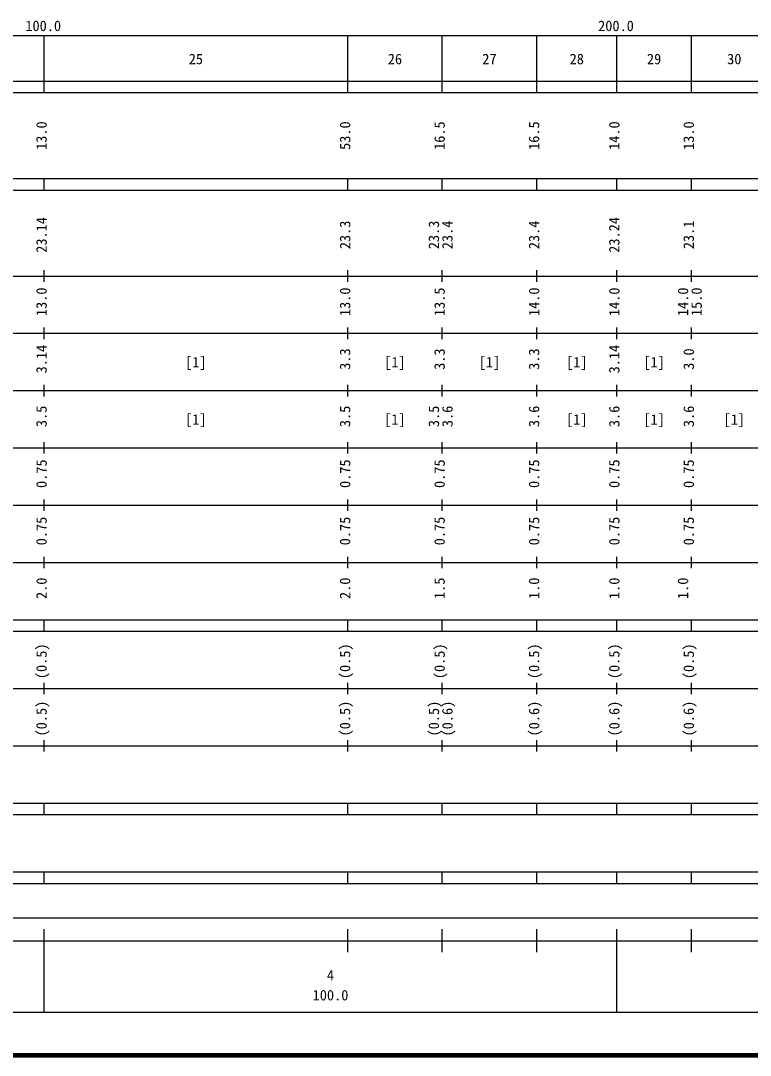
# Model space of a CAD drawing. Units: millimetres on the paper, enlarged 1000 times. Extents: x 40000 to 680000, y 20000 to 380000.
# Drawn here: x 163906 to 291296, y 20000 to 200558 of the extents above; entities that cross this region are included whole.
import ezdxf
from ezdxf.enums import TextEntityAlignment as Align

# ---------------------------------------------------------------- set-up
doc = ezdxf.new("R2010")
doc.units = ezdxf.units.MM
doc.header["$LTSCALE"] = 1000
doc.layers.add('M-TTL', color=2, linetype='Continuous', lineweight=140)
doc.layers.add('M-TTL-BAND', color=7, linetype='Continuous', lineweight=25)
doc.styles.add('ＭＳ ゴシック', font='')
doc.styles.get('ＭＳ ゴシック').set_extended_font_data('MS Gothic')

msp = doc.modelspace()

# ---------------------------------------------------------------- linework, layer by layer
at = {"layer": 'M-TTL'}
msp.add_line((40000, 20000), (680000, 20000), dxfattribs=at)
at = {"layer": 'M-TTL-BAND'}
for p, q in [((68000, 198000), (579000, 198000)), ((168000, 188000), (168000, 198000)), ((221000, 188000), (221000, 198000)), ((237500, 188000), (237500, 198000)), ((254000, 188000), (254000, 198000)), ((268000, 188000), (268000, 198000)), ((281000, 188000), (281000, 198000)), ((40000, 190000), (579000, 190000)), ((40000, 188000), (579000, 188000)), ((40000, 173000), (579000, 173000)), ((168000, 171000), (168000, 173000)), ((221000, 171000), (221000, 173000)), ((237500, 171000), (237500, 173000)), ((254000, 171000), (254000, 173000)), ((268000, 171000), (268000, 173000)), ((281000, 171000), (281000, 173000)), ((40000, 171000), (579000, 171000)), ((40000, 156000), (579000, 156000)), ((168000, 155000), (168000, 157000)), ((221000, 155000), (221000, 157000)), ((237500, 155000), (237500, 157000)), ((254000, 155000), (254000, 157000)), ((268000, 155000), (268000, 157000)), ((281000, 155000), (281000, 157000)), ((168000, 145000), (168000, 147000)), ((221000, 145000), (221000, 147000)), ((237500, 145000), (237500, 147000)), ((254000, 145000), (254000, 147000)), ((268000, 145000), (268000, 147000)), ((281000, 145000), (281000, 147000)), ((46000, 146000), (579000, 146000)), ((52000, 136000), (579000, 136000)), ((168000, 135000), (168000, 137000)), ((221000, 135000), (221000, 137000)), ((237500, 135000), (237500, 137000)), ((254000, 135000), (254000, 137000)), ((268000, 135000), (268000, 137000)), ((281000, 135000), (281000, 137000)), ((168000, 125000), (168000, 127000)), ((221000, 125000), (221000, 127000)), ((237500, 125000), (237500, 127000)), ((254000, 125000), (254000, 127000)), ((268000, 125000), (268000, 127000)), ((281000, 125000), (281000, 127000)), ((46000, 126000), (579000, 126000)), ((52000, 116000), (579000, 116000)), ((168000, 115000), (168000, 117000)), ((221000, 115000), (221000, 117000)), ((237500, 115000), (237500, 117000)), ((254000, 115000), (254000, 117000)), ((268000, 115000), (268000, 117000)), ((281000, 115000), (281000, 117000)), ((168000, 105000), (168000, 107000)), ((221000, 105000), (221000, 107000)), ((237500, 105000), (237500, 107000)), ((254000, 105000), (254000, 107000)), ((268000, 105000), (268000, 107000)), ((281000, 105000), (281000, 107000)), ((46000, 106000), (579000, 106000)), ((40000, 96000), (579000, 96000)), ((168000, 94000), (168000, 96000)), ((221000, 94000), (221000, 96000)), ((237500, 94000), (237500, 96000)), ((254000, 94000), (254000, 96000)), ((268000, 94000), (268000, 96000)), ((281000, 94000), (281000, 96000)), ((40000, 94000), (579000, 94000)), ((168000, 83000), (168000, 85000)), ((221000, 83000), (221000, 85000)), ((237500, 83000), (237500, 85000)), ((254000, 83000), (254000, 85000)), ((268000, 83000), (268000, 85000)), ((281000, 83000), (281000, 85000)), ((49000, 84000), (579000, 84000)), ((168000, 73000), (168000, 75000)), ((221000, 73000), (221000, 75000)), ((237500, 73000), (237500, 75000)), ((254000, 73000), (254000, 75000)), ((268000, 73000), (268000, 75000)), ((281000, 73000), (281000, 75000)), ((40000, 74000), (579000, 74000)), ((40000, 64000), (579000, 64000)), ((168000, 62000), (168000, 64000)), ((221000, 62000), (221000, 64000)), ((237500, 62000), (237500, 64000)), ((254000, 62000), (254000, 64000)), ((268000, 62000), (268000, 64000)), ((281000, 62000), (281000, 64000)), ((40000, 62000), (579000, 62000)), ((40000, 52000), (579000, 52000)), ((168000, 50000), (168000, 52000)), ((221000, 50000), (221000, 52000)), ((237500, 50000), (237500, 52000)), ((254000, 50000), (254000, 52000)), ((268000, 50000), (268000, 52000)), ((281000, 50000), (281000, 52000)), ((40000, 50000), (579000, 50000)), ((71000, 44000), (569000, 44000)), ((168000, 27500), (168000, 42000)), ((221000, 38000), (221000, 42000)), ((237500, 38000), (237500, 42000)), ((254000, 38000), (254000, 42000)), ((268000, 27500), (268000, 42000)), ((281000, 38000), (281000, 42000)), ((40000, 40000), (579000, 40000)), ((68000, 27500), (579000, 27500))]:
    msp.add_line(p, q, dxfattribs=at)

# ---------------------------------------------------------------- texts
at = {"layer": 'M-TTL-BAND', "style": 'ＭＳ ゴシック'}
for s, p in [('100.0', (167844, 198195)), ('200.0', (267844, 198195)), ('25', (194500, 192405)), ('26', (229250, 192405)), ('27', (245750, 192405)), ('28', (261000, 192405)), ('29', (274500, 192405)), ('30', (288500, 192405)), ('[1]', (194500, 139500)), ('[1]', (229250, 139500)), ('[1]', (245750, 139500)), ('[1]', (261000, 139500)), ('[1]', (274500, 139500)), ('[1]', (194500, 129500)), ('[1]', (229250, 129500)), ('[1]', (261000, 129500)), ('[1]', (274500, 129500)), ('[1]', (288500, 129500)), ('4', (218000, 32523)), ('100.0', (218000, 29033))]:
    msp.add_text(s, height=1833, dxfattribs=at).set_placement(p, align=Align.BOTTOM_CENTER)
for s, p in [('13.0', (169000, 180500)), ('53.0', (222000, 180500)), ('16.5', (238500, 180500)), ('16.5', (255000, 180500)), ('14.0', (269000, 180500)), ('13.0', (282000, 180500)), ('23.14', (169000, 163174)), ('23.24', (269000, 163174)), ('23.3', (222000, 163174)), ('23.3', (237500, 163174)), ('23.4', (239870, 163174)), ('23.4', (255000, 163174)), ('23.1', (282000, 163174)), ('13.0', (169000, 151500)), ('13.0', (222000, 151500)), ('13.5', (238500, 151500)), ('14.0', (255000, 151500)), ('14.0', (269000, 151500)), ('14.0', (281000, 151500)), ('15.0', (283370, 151500)), ('3.14', (169000, 141500)), ('3.3', (222000, 141500)), ('3.3', (238500, 141500)), ('3.3', (255000, 141500)), ('3.14', (269000, 141500)), ('3.0', (282000, 141500)), ('3.5', (169000, 131500)), ('3.5', (222000, 131500)), ('3.5', (237500, 131500)), ('3.6', (239870, 131500)), ('3.6', (255000, 131500)), ('3.6', (269000, 131500)), ('3.6', (282000, 131500)), ('0.75', (169000, 121500)), ('0.75', (222000, 121500)), ('0.75', (238500, 121500)), ('0.75', (255000, 121500)), ('0.75', (269000, 121500)), ('0.75', (282000, 121500)), ('0.75', (169000, 111500)), ('0.75', (222000, 111500)), ('0.75', (238500, 111500)), ('0.75', (255000, 111500)), ('0.75', (269000, 111500)), ('0.75', (282000, 111500)), ('2.0', (169000, 101500)), ('2.0', (222000, 101500)), ('1.5', (238500, 101500)), ('1.0', (255000, 101500)), ('1.0', (269000, 101500)), ('1.0', (281000, 101500)), ('(0.5)', (169000, 88764)), ('(0.5)', (222000, 88764)), ('(0.5)', (238500, 88764)), ('(0.5)', (255000, 88764)), ('(0.5)', (269000, 88764)), ('(0.5)', (282000, 88764)), ('(0.5)', (169000, 78764)), ('(0.5)', (222000, 78764)), ('(0.5)', (237500, 78764)), ('(0.6)', (239870, 78764)), ('(0.6)', (255000, 78764)), ('(0.6)', (269000, 78764)), ('(0.6)', (282000, 78764))]:
    msp.add_text(s, height=1833, rotation=90, dxfattribs=at).set_placement(p, align=Align.BOTTOM_CENTER)

doc.saveas('drawing.dxf')
